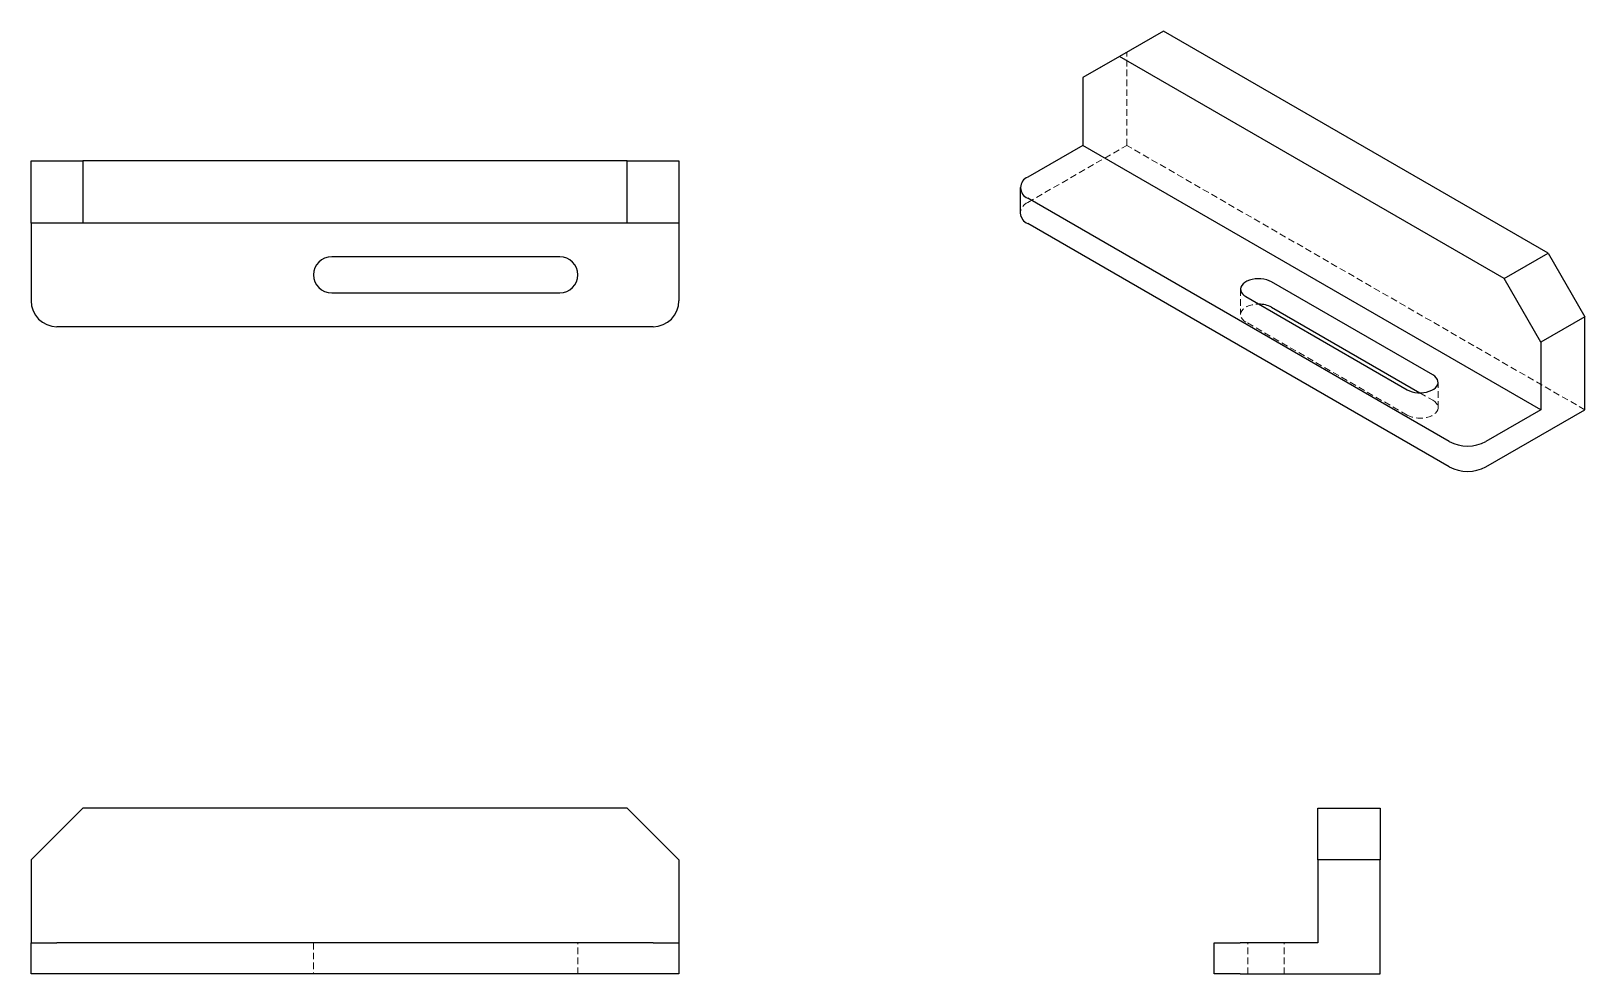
# Model space of a CAD drawing. Header units: millimetres. Extents: x 271 to 570, y 204 to 386.
import ezdxf

# ---------------------------------------------------------------- set-up
doc = ezdxf.new("R2010")
doc.units = ezdxf.units.MM
doc.linetypes.add('HIDDEN', pattern=[1.905, 1.27, -0.635])

msp = doc.modelspace()

# ---------------------------------------------------------------- linework, layer by layer
at = {"color": 7, "linetype": 'Continuous', "lineweight": 25}
for p, q in [((489.07, 385.91), (480.59, 381.01)), ((563.32, 343.05), (489.07, 385.91)), ((480.59, 381.01), (473.51, 376.92)), ((554.83, 338.15), (480.59, 381.01)), ((473.51, 376.92), (473.51, 363.86)), ((473.51, 363.86), (462.91, 357.74)), ((561.9, 312.83), (473.51, 363.86)), ((270.61, 348.88), (270.61, 360.88)), ((270.61, 360.88), (280.61, 360.88)), ((280.61, 360.88), (280.61, 348.88)), ((385.61, 360.88), (280.61, 360.88)), ((385.61, 348.88), (385.61, 360.88)), ((385.61, 360.88), (395.61, 360.88)), ((395.61, 360.88), (395.61, 348.88)), ((461.44, 355.7), (461.44, 350.8)), ((544.22, 306.71), (462.91, 353.66)), ((280.61, 348.88), (270.61, 348.88)), ((270.61, 348.88), (270.61, 333.88)), ((385.61, 348.88), (280.61, 348.88)), ((395.61, 348.88), (385.61, 348.88)), ((395.61, 348.88), (395.61, 333.88)), ((544.22, 301.81), (462.91, 348.76)), ((372.61, 342.38), (328.61, 342.38)), ((554.83, 338.15), (563.32, 343.05)), ((563.32, 343.05), (570.39, 330.8)), ((541.04, 319.57), (509.93, 337.53)), ((561.9, 325.9), (554.83, 338.15)), ((328.61, 335.38), (372.61, 335.38)), ((504.98, 334.67), (536.09, 316.71)), ((509.93, 332.63), (538.53, 316.12)), ((570.39, 330.8), (561.9, 325.9)), ((570.39, 312.83), (570.39, 330.8)), ((390.61, 328.88), (275.61, 328.88)), ((561.9, 325.9), (561.9, 312.83)), ((551.3, 301.81), (570.39, 312.83)), ((561.9, 312.83), (551.3, 306.71)), ((280.61, 236.01), (270.61, 226.01)), ((385.61, 236.01), (280.61, 236.01)), ((395.61, 226.01), (385.61, 236.01)), ((518.88, 226.01), (518.88, 236.01)), ((518.88, 236.01), (530.88, 236.01)), ((530.88, 236.01), (530.88, 226.01)), ((270.61, 226.01), (270.61, 210.01)), ((395.61, 226.01), (395.61, 210.01)), ((518.88, 226.01), (518.88, 210.01)), ((530.88, 226.01), (518.88, 226.01)), ((530.88, 204.01), (530.88, 226.01)), ((270.61, 204.01), (270.61, 210.01)), ((270.61, 210.01), (275.61, 210.01)), ((390.61, 210.01), (275.61, 210.01)), ((390.61, 210.01), (395.61, 210.01)), ((395.61, 210.01), (395.61, 204.01)), ((498.88, 204.01), (498.88, 210.01)), ((498.88, 210.01), (503.88, 210.01)), ((518.88, 210.01), (503.88, 210.01)), ((275.61, 204.01), (270.61, 204.01)), ((390.61, 204.01), (275.61, 204.01)), ((395.61, 204.01), (390.61, 204.01)), ((503.88, 204.01), (498.88, 204.01)), ((503.88, 204.01), (530.88, 204.01))]:
    msp.add_line(p, q, dxfattribs=at)
at = {"color": 7, "linetype": 'HIDDEN', "lineweight": 18}
for p, q in [((482, 381.82), (489.07, 385.91)), ((473.51, 376.92), (482, 381.82)), ((482, 363.86), (482, 381.82)), ((462.91, 352.84), (482, 363.86)), ((570.39, 312.83), (482, 363.86)), ((503.96, 336.1), (503.96, 331.2)), ((536.09, 311.81), (504.98, 329.77)), ((542.07, 313.24), (542.07, 318.14)), ((538.53, 316.12), (541.04, 314.67)), ((325.11, 210.01), (325.11, 204.01)), ((376.11, 204.01), (376.11, 210.01)), ((505.38, 204.01), (505.38, 210.01)), ((512.38, 204.01), (512.38, 210.01))]:
    msp.add_line(p, q, dxfattribs=at)
at = {"color": 7, "linetype": 'Continuous', "lineweight": 25, "flags": 128}
for points in [[(509.93, 337.53), (509.49, 337.75), (508.99, 337.92), (508.45, 338.04), (507.89, 338.11), (507.31, 338.12), (506.74, 338.08), (506.18, 337.98), (505.66, 337.84), (505.19, 337.64), (504.78, 337.41), (504.45, 337.14), (504.19, 336.84), (504.03, 336.52), (503.96, 336.19), (503.98, 335.85), (504.1, 335.53), (504.31, 335.21), (504.61, 334.93), (504.98, 334.67)], [(536.09, 316.71), (536.53, 316.5), (537.03, 316.33), (537.57, 316.2), (538.14, 316.14), (538.71, 316.12), (539.29, 316.16), (539.84, 316.26), (540.36, 316.41), (540.83, 316.6), (541.24, 316.84), (541.57, 317.11), (541.83, 317.41), (541.99, 317.73), (542.07, 318.06), (542.04, 318.39), (541.92, 318.72), (541.71, 319.03), (541.42, 319.32), (541.04, 319.57)]]:
    msp.add_lwpolyline(points, dxfattribs=at)
at = {"color": 7, "linetype": 'HIDDEN', "lineweight": 18, "flags": 128}
for points in [[(504.98, 329.77), (504.61, 330.03), (504.31, 330.32), (504.1, 330.63), (503.98, 330.95), (503.96, 331.29), (504.03, 331.62), (504.19, 331.94), (504.45, 332.24), (504.78, 332.51), (505.19, 332.74), (505.66, 332.94), (506.18, 333.09), (506.74, 333.18), (507.31, 333.22), (507.49, 333.22)], [(541.04, 314.67), (541.42, 314.42), (541.71, 314.13), (541.92, 313.82), (542.04, 313.49), (542.07, 313.16), (541.99, 312.83), (541.83, 312.51), (541.57, 312.21), (541.24, 311.94), (540.83, 311.7), (540.36, 311.51), (539.84, 311.36), (539.29, 311.26), (538.71, 311.22), (538.14, 311.24), (537.57, 311.31), (537.03, 311.43), (536.53, 311.6), (536.09, 311.81)]]:
    msp.add_lwpolyline(points, dxfattribs=at)
at = {"color": 7, "linetype": 'Continuous', "lineweight": 25}
for centre, radius, start, end in [((463.7, 355.7), 2.19, 111.2683, 248.7317), ((463.92, 351.03), 2.49, 185.3883, 245.9319), ((328.61, 338.88), 3.5, 90, 270), ((372.61, 338.88), 3.5, 270, 90), ((275.61, 333.88), 5, 180, 270), ((390.61, 333.88), 5, 270, 0), ((507.57, 328.2), 5.02, 61.8857, 90.829), ((547.76, 313.5), 7.65, 242.4914, 297.5086), ((547.76, 308.6), 7.65, 242.4914, 297.5086)]:
    msp.add_arc(centre, radius, start, end, dxfattribs=at)
at = {"color": 7, "linetype": 'HIDDEN', "lineweight": 18}
msp.add_arc((463.92, 350.56), 2.49, 114.0681, 174.6117, dxfattribs=at)

doc.saveas('drawing.dxf')
